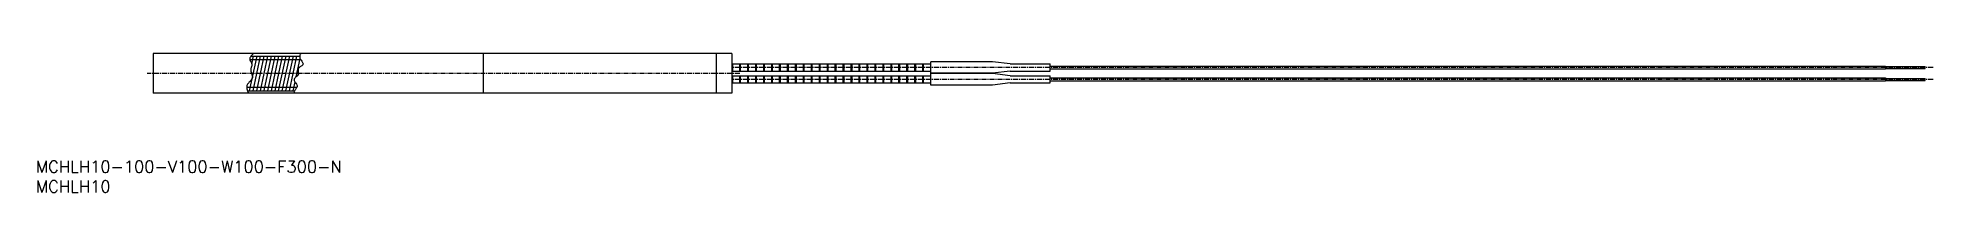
# Model space of a CAD drawing. Extents: x 1 to 477, y 0 to 35.
import ezdxf

# ---------------------------------------------------------------- set-up
doc = ezdxf.new("R2010")
doc.units = 0
doc.linetypes.add('CENTER', pattern=[2, 1.25, -0.25, 0.25, -0.25])
doc.layers.get('0').update_dxf_attribs({"linetype": 'CONTINUOUS'})
doc.layers.add('CENTER', color=1, linetype='CENTER')
doc.styles.get("Standard").update_dxf_attribs({"font": 'txt.shx'})

# ---------------------------------------------------------------- blocks, each defined once
blk = doc.blocks.new('*U11')
at = {"color": 7, "linetype": 'CONTINUOUS'}
blk.add_text('MCHLH10', height=3, dxfattribs=at).set_placement((0, 0))
blk = doc.blocks.new('*U12')
at = {"color": 7, "linetype": 'CONTINUOUS'}
blk.add_text('MCHLH10-100-V100-W100-F300-N', height=3, dxfattribs=at).set_placement((0, 5))

msp = doc.modelspace()

# ---------------------------------------------------------------- linework, layer by layer
at = {"color": 7, "linetype": 'CONTINUOUS'}
for p, q in [((175, 34.99), (29.5, 35)), ((29.5, 35), (29.5, 25)), ((112.5, 34.99), (112.5, 24.99)), ((171, 34.99), (171, 24.99)), ((175, 34.99), (175, 24.99)), ((175, 32.39), (225, 32.39)), ((175, 30.59), (225, 30.59)), ((175, 29.39), (225, 29.39)), ((175.2, 30.59), (175.2, 32.39)), ((175.2, 27.59), (175.2, 29.39)), ((177, 30.59), (177, 32.39)), ((177, 27.59), (177, 29.39)), ((177.2, 30.59), (177.2, 32.39)), ((177.2, 27.59), (177.2, 29.39)), ((179, 30.59), (179, 32.39)), ((179, 27.59), (179, 29.39)), ((179.2, 30.59), (179.2, 32.39)), ((179.2, 27.59), (179.2, 29.39)), ((181, 30.59), (181, 32.39)), ((181, 27.59), (181, 29.39)), ((181.2, 30.59), (181.2, 32.39)), ((181.2, 27.59), (181.2, 29.39)), ((183, 30.59), (183, 32.39)), ((183, 27.59), (183, 29.39)), ((183.2, 30.59), (183.2, 32.39)), ((183.2, 27.59), (183.2, 29.39)), ((185, 30.59), (185, 32.39)), ((185, 27.59), (185, 29.39)), ((185.2, 30.59), (185.2, 32.39)), ((185.2, 27.59), (185.2, 29.39)), ((187, 30.59), (187, 32.39)), ((187, 27.59), (187, 29.39)), ((187.2, 30.59), (187.2, 32.39)), ((187.2, 27.59), (187.2, 29.39)), ((189, 30.59), (189, 32.39)), ((189, 27.59), (189, 29.39)), ((189.2, 30.59), (189.2, 32.39)), ((189.2, 27.59), (189.2, 29.39)), ((191, 30.59), (191, 32.39)), ((191, 27.59), (191, 29.39)), ((191.2, 30.59), (191.2, 32.39)), ((191.2, 27.59), (191.2, 29.39)), ((193, 30.59), (193, 32.39)), ((193, 27.59), (193, 29.39)), ((193.2, 30.59), (193.2, 32.39)), ((193.2, 27.59), (193.2, 29.39)), ((195, 30.59), (195, 32.39)), ((195, 27.59), (195, 29.39)), ((195.2, 30.59), (195.2, 32.39)), ((195.2, 27.59), (195.2, 29.39)), ((197, 30.59), (197, 32.39)), ((197, 27.59), (197, 29.39)), ((197.2, 30.59), (197.2, 32.39)), ((197.2, 27.59), (197.2, 29.39)), ((199, 30.59), (199, 32.39)), ((199, 27.59), (199, 29.39)), ((199.2, 30.59), (199.2, 32.39)), ((199.2, 27.59), (199.2, 29.39)), ((201, 30.59), (201, 32.39)), ((201, 27.59), (201, 29.39)), ((201.2, 30.59), (201.2, 32.39)), ((201.2, 27.59), (201.2, 29.39)), ((203, 30.59), (203, 32.39)), ((203, 27.59), (203, 29.39)), ((203.2, 30.59), (203.2, 32.39)), ((203.2, 27.59), (203.2, 29.39)), ((205, 30.59), (205, 32.39)), ((205, 27.59), (205, 29.39)), ((205.2, 30.59), (205.2, 32.39)), ((205.2, 27.59), (205.2, 29.39)), ((207, 30.59), (207, 32.39)), ((207, 27.59), (207, 29.39)), ((207.2, 30.59), (207.2, 32.39)), ((207.2, 27.59), (207.2, 29.39)), ((209, 30.59), (209, 32.39)), ((209, 27.59), (209, 29.39)), ((209.2, 30.59), (209.2, 32.39)), ((209.2, 27.59), (209.2, 29.39)), ((211, 30.59), (211, 32.39)), ((211, 27.59), (211, 29.39)), ((211.2, 30.59), (211.2, 32.39)), ((211.2, 27.59), (211.2, 29.39)), ((213, 30.59), (213, 32.39)), ((213, 27.59), (213, 29.39)), ((213.2, 30.59), (213.2, 32.39)), ((213.2, 27.59), (213.2, 29.39)), ((215, 30.59), (215, 32.39)), ((215, 27.59), (215, 29.39)), ((215.2, 30.59), (215.2, 32.39)), ((215.2, 27.59), (215.2, 29.39)), ((217, 30.59), (217, 32.39)), ((217, 27.59), (217, 29.39)), ((217.2, 30.59), (217.2, 32.39)), ((217.2, 27.59), (217.2, 29.39)), ((219, 30.59), (219, 32.39)), ((219, 27.59), (219, 29.39)), ((219.2, 30.59), (219.2, 32.39)), ((219.2, 27.59), (219.2, 29.39)), ((221, 30.59), (221, 32.39)), ((221, 27.59), (221, 29.39)), ((221.2, 30.59), (221.2, 32.39)), ((221.2, 27.59), (221.2, 29.39)), ((223, 30.59), (223, 32.39)), ((223, 27.59), (223, 29.39)), ((223.2, 30.59), (223.2, 32.39)), ((223.2, 27.59), (223.2, 29.39)), ((240.52, 32.94), (225, 32.94)), ((225, 30.04), (225, 32.94)), ((240.52, 30.04), (225, 30.04)), ((240.52, 29.94), (225, 29.94)), ((225, 27.04), (225, 29.94)), ((245, 32.39), (240.52, 32.94)), ((245, 30.59), (240.52, 30.04)), ((245, 29.39), (240.52, 29.94)), ((245, 32.39), (255, 32.39)), ((245, 30.59), (255, 30.59)), ((245, 29.39), (255, 29.39)), ((255, 30.59), (255, 32.39)), ((255, 31.84), (465, 31.84)), ((255, 31.14), (465, 31.14)), ((255, 27.59), (255, 29.39)), ((255, 28.84), (465, 28.84)), ((465, 31.84), (465, 31.14)), ((465, 31.74), (475, 31.74)), ((465, 31.24), (475, 31.24)), ((465, 28.84), (465, 28.14)), ((465, 28.74), (475, 28.74)), ((475, 31.24), (475, 31.74)), ((475, 28.24), (475, 28.74)), ((175, 24.99), (29.5, 25)), ((175, 27.59), (225, 27.59)), ((240.52, 27.04), (225, 27.04)), ((245, 27.59), (240.52, 27.04)), ((245, 27.59), (255, 27.59)), ((255, 28.14), (465, 28.14)), ((465, 28.24), (475, 28.24))]:
    msp.add_line(p, q, dxfattribs=at)
at = {"color": 3, "linetype": 'CONTINUOUS'}
for p, q in [((53.73, 25.61), (55.6, 34.37)), ((53.78, 33.48), (66.6, 33.48)), ((54.12, 34.37), (66.35, 34.37)), ((54.31, 32.36), (54.74, 34.37)), ((54.65, 25.63), (56.52, 34.37)), ((55.56, 25.63), (57.43, 34.37)), ((56.48, 25.63), (58.34, 34.37)), ((57.4, 25.67), (59.26, 34.37)), ((58.3, 25.63), (60.17, 34.37)), ((59.22, 25.63), (61.08, 34.37)), ((60.13, 25.62), (62, 34.37)), ((61.04, 25.63), (62.91, 34.37)), ((61.95, 25.61), (63.82, 34.37)), ((62.87, 25.63), (64.74, 34.37)), ((63.78, 25.63), (65.65, 34.37)), ((65.44, 29.1), (66.43, 33.77)), ((66.54, 34.83), (66.54, 34.83)), ((53.02, 26.5), (65.63, 26.5)), ((53.2, 25.61), (65.04, 25.61)), ((64.69, 25.61), (65.17, 27.85))]:
    msp.add_line(p, q, dxfattribs=at)
at = {"color": 3, "linetype": 'CONTINUOUS', "flags": 128}
for points in [[(54.71, 34.99), (54.58, 34.87), (54.39, 34.67), (54.21, 34.48), (54.05, 34.29), (53.93, 34.09), (53.83, 33.9), (53.78, 33.7), (53.77, 33.51), (53.82, 33.31), (53.86, 33.22), (53.9, 33.14), (53.96, 33.05), (54.01, 32.96), (54.07, 32.87), (54.13, 32.78), (54.19, 32.69), (54.23, 32.6), (54.27, 32.5), (54.3, 32.41), (54.32, 32.27), (54.32, 32.13), (54.3, 31.99), (54.27, 31.85), (54.22, 31.7), (54.17, 31.56), (54.12, 31.41), (54.08, 31.26), (54.05, 31.11), (54.03, 30.95), (54.03, 30.74), (54.06, 30.52), (54.12, 30.3), (54.18, 30.08), (54.26, 29.87), (54.33, 29.66), (54.4, 29.45), (54.44, 29.25), (54.46, 29.06), (54.44, 28.87), (54.38, 28.69), (54.28, 28.51), (54.16, 28.33), (54.01, 28.16), (53.84, 27.99), (53.67, 27.82), (53.51, 27.64), (53.36, 27.46), (53.23, 27.27), (53.13, 27.07), (53.08, 26.93), (53.05, 26.79), (53.03, 26.65), (53.02, 26.5), (53.03, 26.35), (53.05, 26.2), (53.07, 26.05), (53.11, 25.9), (53.15, 25.76), (53.19, 25.61), (53.23, 25.52), (53.27, 25.43), (53.31, 25.33), (53.35, 25.24), (53.39, 25.15), (53.43, 25.06), (53.47, 24.99)], [(66.63, 34.99), (66.62, 34.98), (66.54, 34.85), (66.47, 34.71), (66.41, 34.58), (66.37, 34.45), (66.34, 34.32), (66.33, 34.18), (66.34, 34.04), (66.4, 33.86), (66.48, 33.67), (66.6, 33.48), (66.72, 33.29), (66.85, 33.1), (66.97, 32.92), (67.07, 32.75), (67.14, 32.58), (67.17, 32.42), (67.16, 32.27), (67.1, 32.15), (67, 32.04), (66.87, 31.93), (66.73, 31.82), (66.57, 31.72), (66.41, 31.61), (66.27, 31.49), (66.13, 31.37), (66.02, 31.24), (65.95, 31.09), (65.92, 30.97), (65.91, 30.83), (65.92, 30.69), (65.94, 30.54), (65.96, 30.39), (65.99, 30.25), (66.01, 30.1), (66.02, 29.96), (66.01, 29.82), (65.98, 29.69), (65.91, 29.56), (65.81, 29.44), (65.7, 29.32), (65.57, 29.21), (65.43, 29.1), (65.3, 29), (65.18, 28.9), (65.07, 28.79), (64.99, 28.68), (64.94, 28.57), (64.92, 28.41), (64.96, 28.24), (65.04, 28.06), (65.15, 27.88), (65.28, 27.69), (65.4, 27.5), (65.52, 27.3), (65.62, 27.11), (65.68, 26.92), (65.7, 26.74), (65.67, 26.6), (65.62, 26.47), (65.54, 26.33), (65.45, 26.2), (65.35, 26.07), (65.25, 25.94), (65.16, 25.81), (65.07, 25.67), (65.01, 25.53), (64.97, 25.39), (64.96, 25.33), (64.95, 25.26), (64.95, 25.19), (64.96, 25.13), (64.97, 25.06), (64.98, 24.99), (64.98, 24.99)]]:
    msp.add_lwpolyline(points, dxfattribs=at)
at = {"layer": 'CENTER', "color": 1, "linetype": 'CENTER'}
for p, q in [((177, 29.98), (28, 29.99)), ((477, 31.49), (175, 31.49)), ((477, 28.49), (175, 28.49))]:
    msp.add_line(p, q, dxfattribs=at)

# ---------------------------------------------------------------- block references
at = {"color": 7, "linetype": 'CONTINUOUS'}
for name in ['*U12', '*U11']:
    msp.add_blockref(name, (0, 0), dxfattribs=at)

doc.saveas('drawing.dxf')
